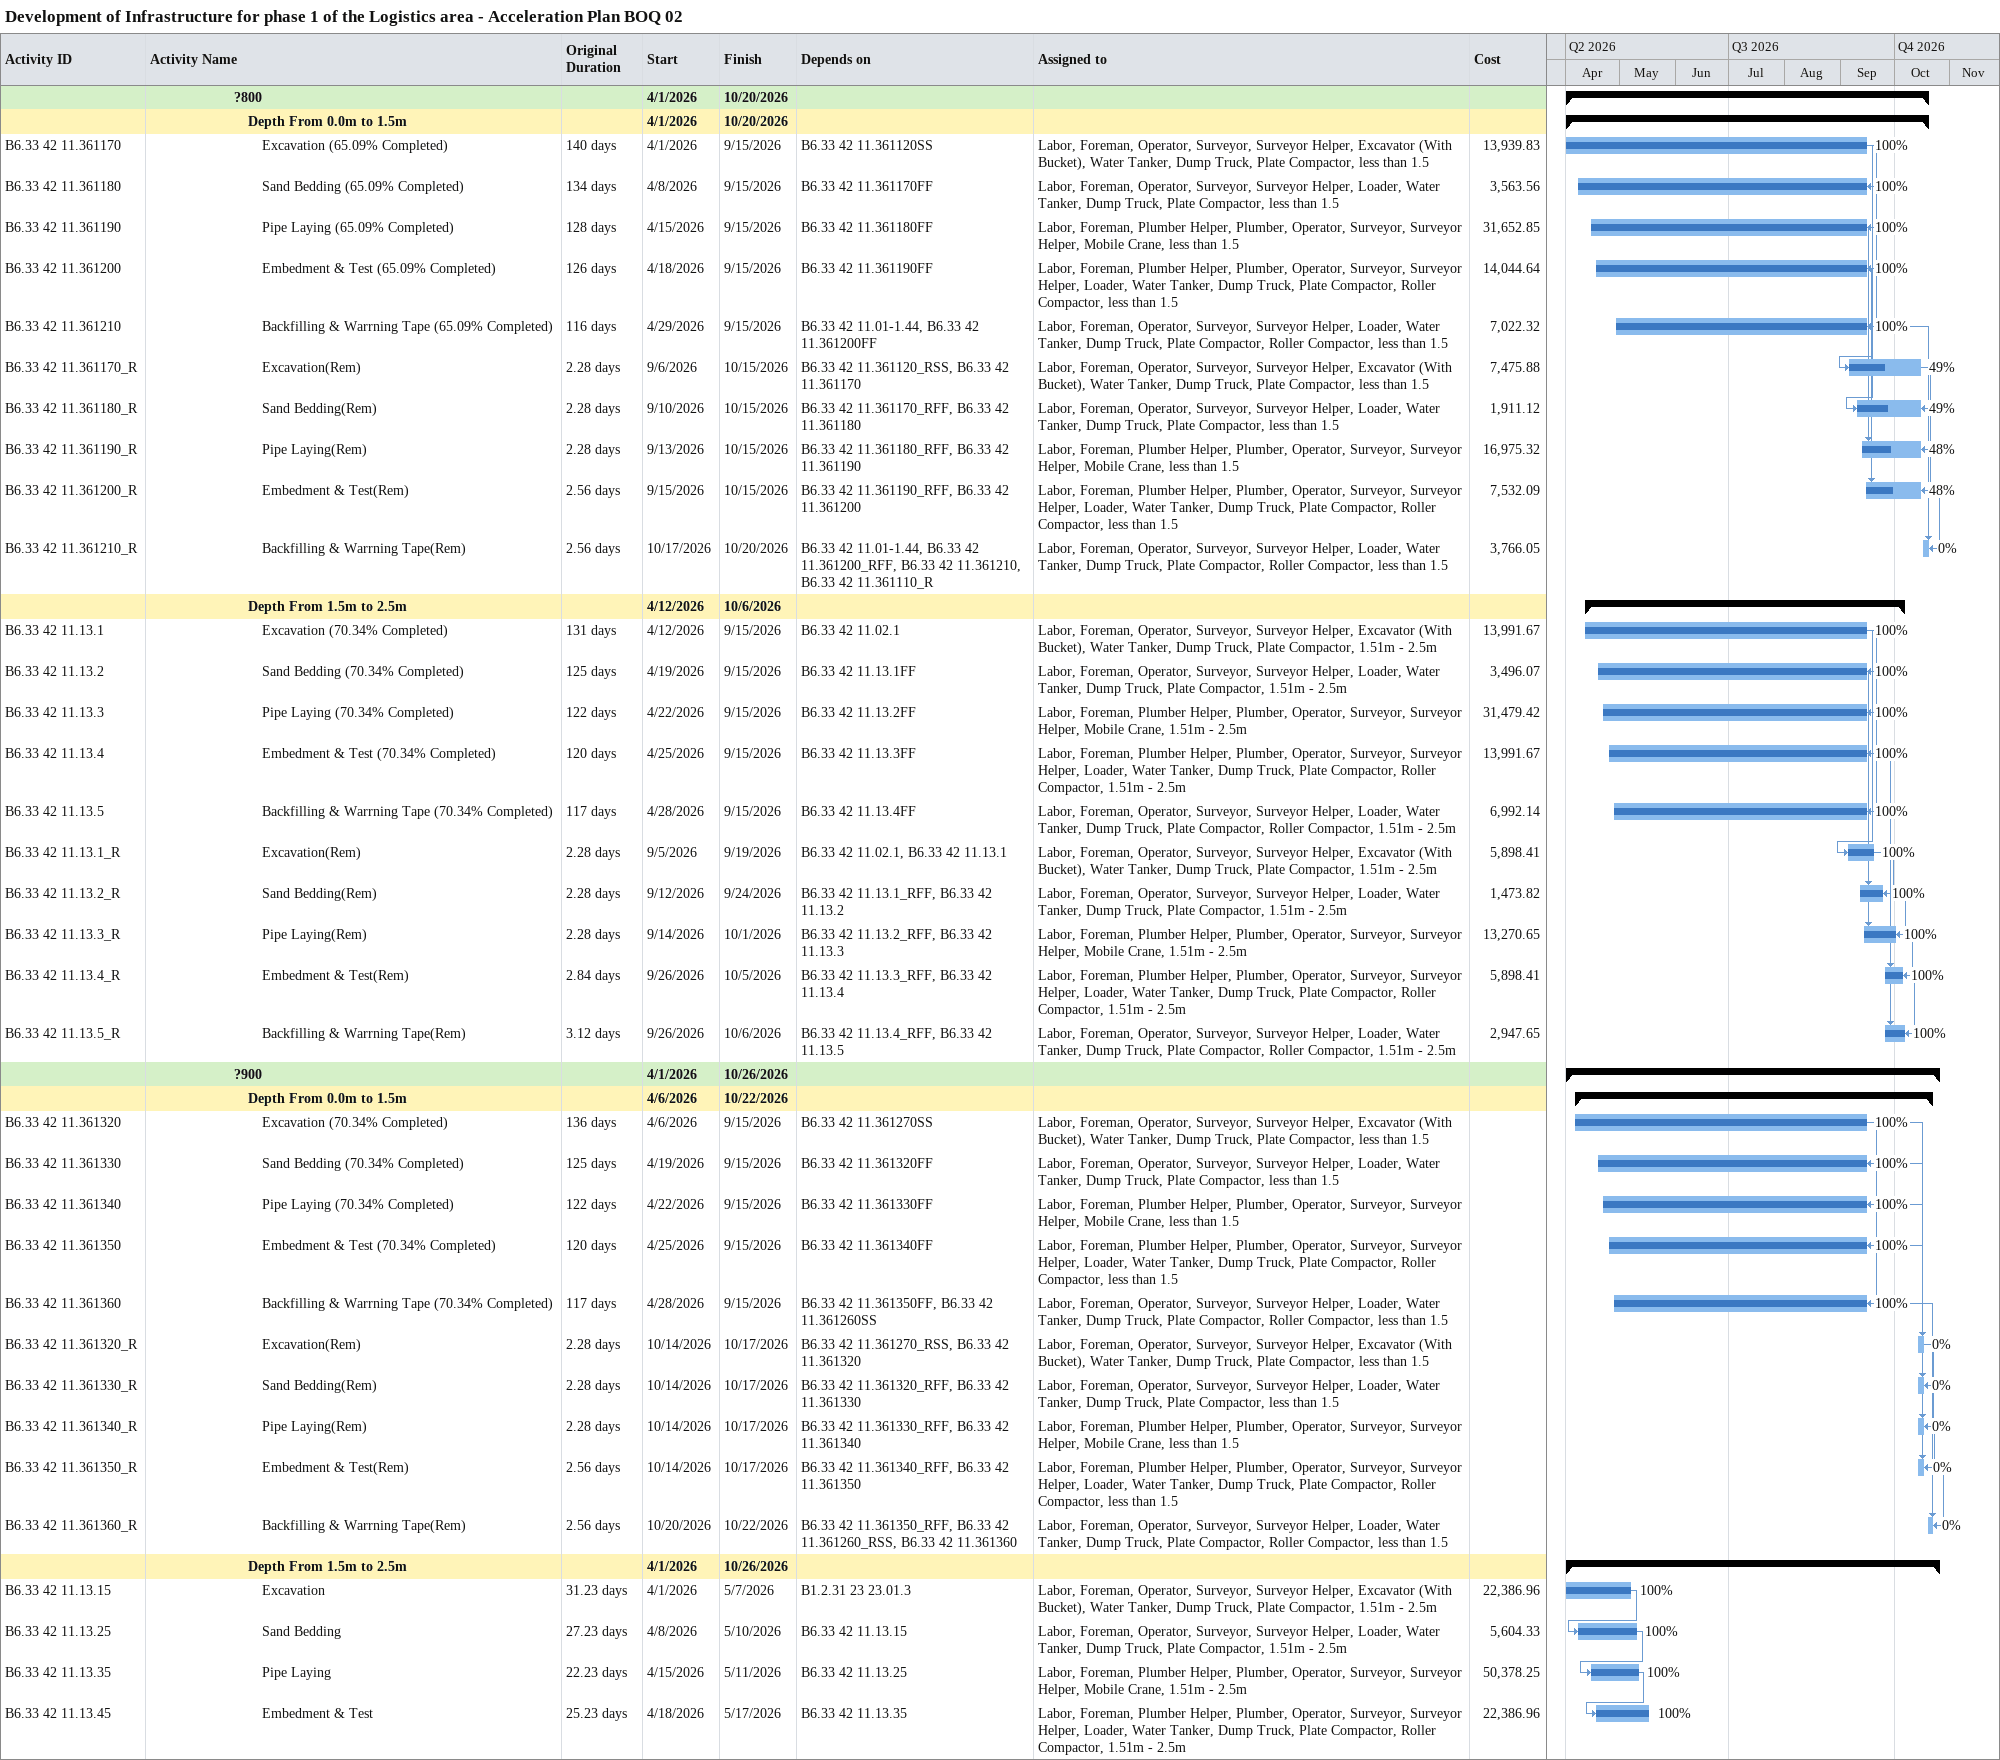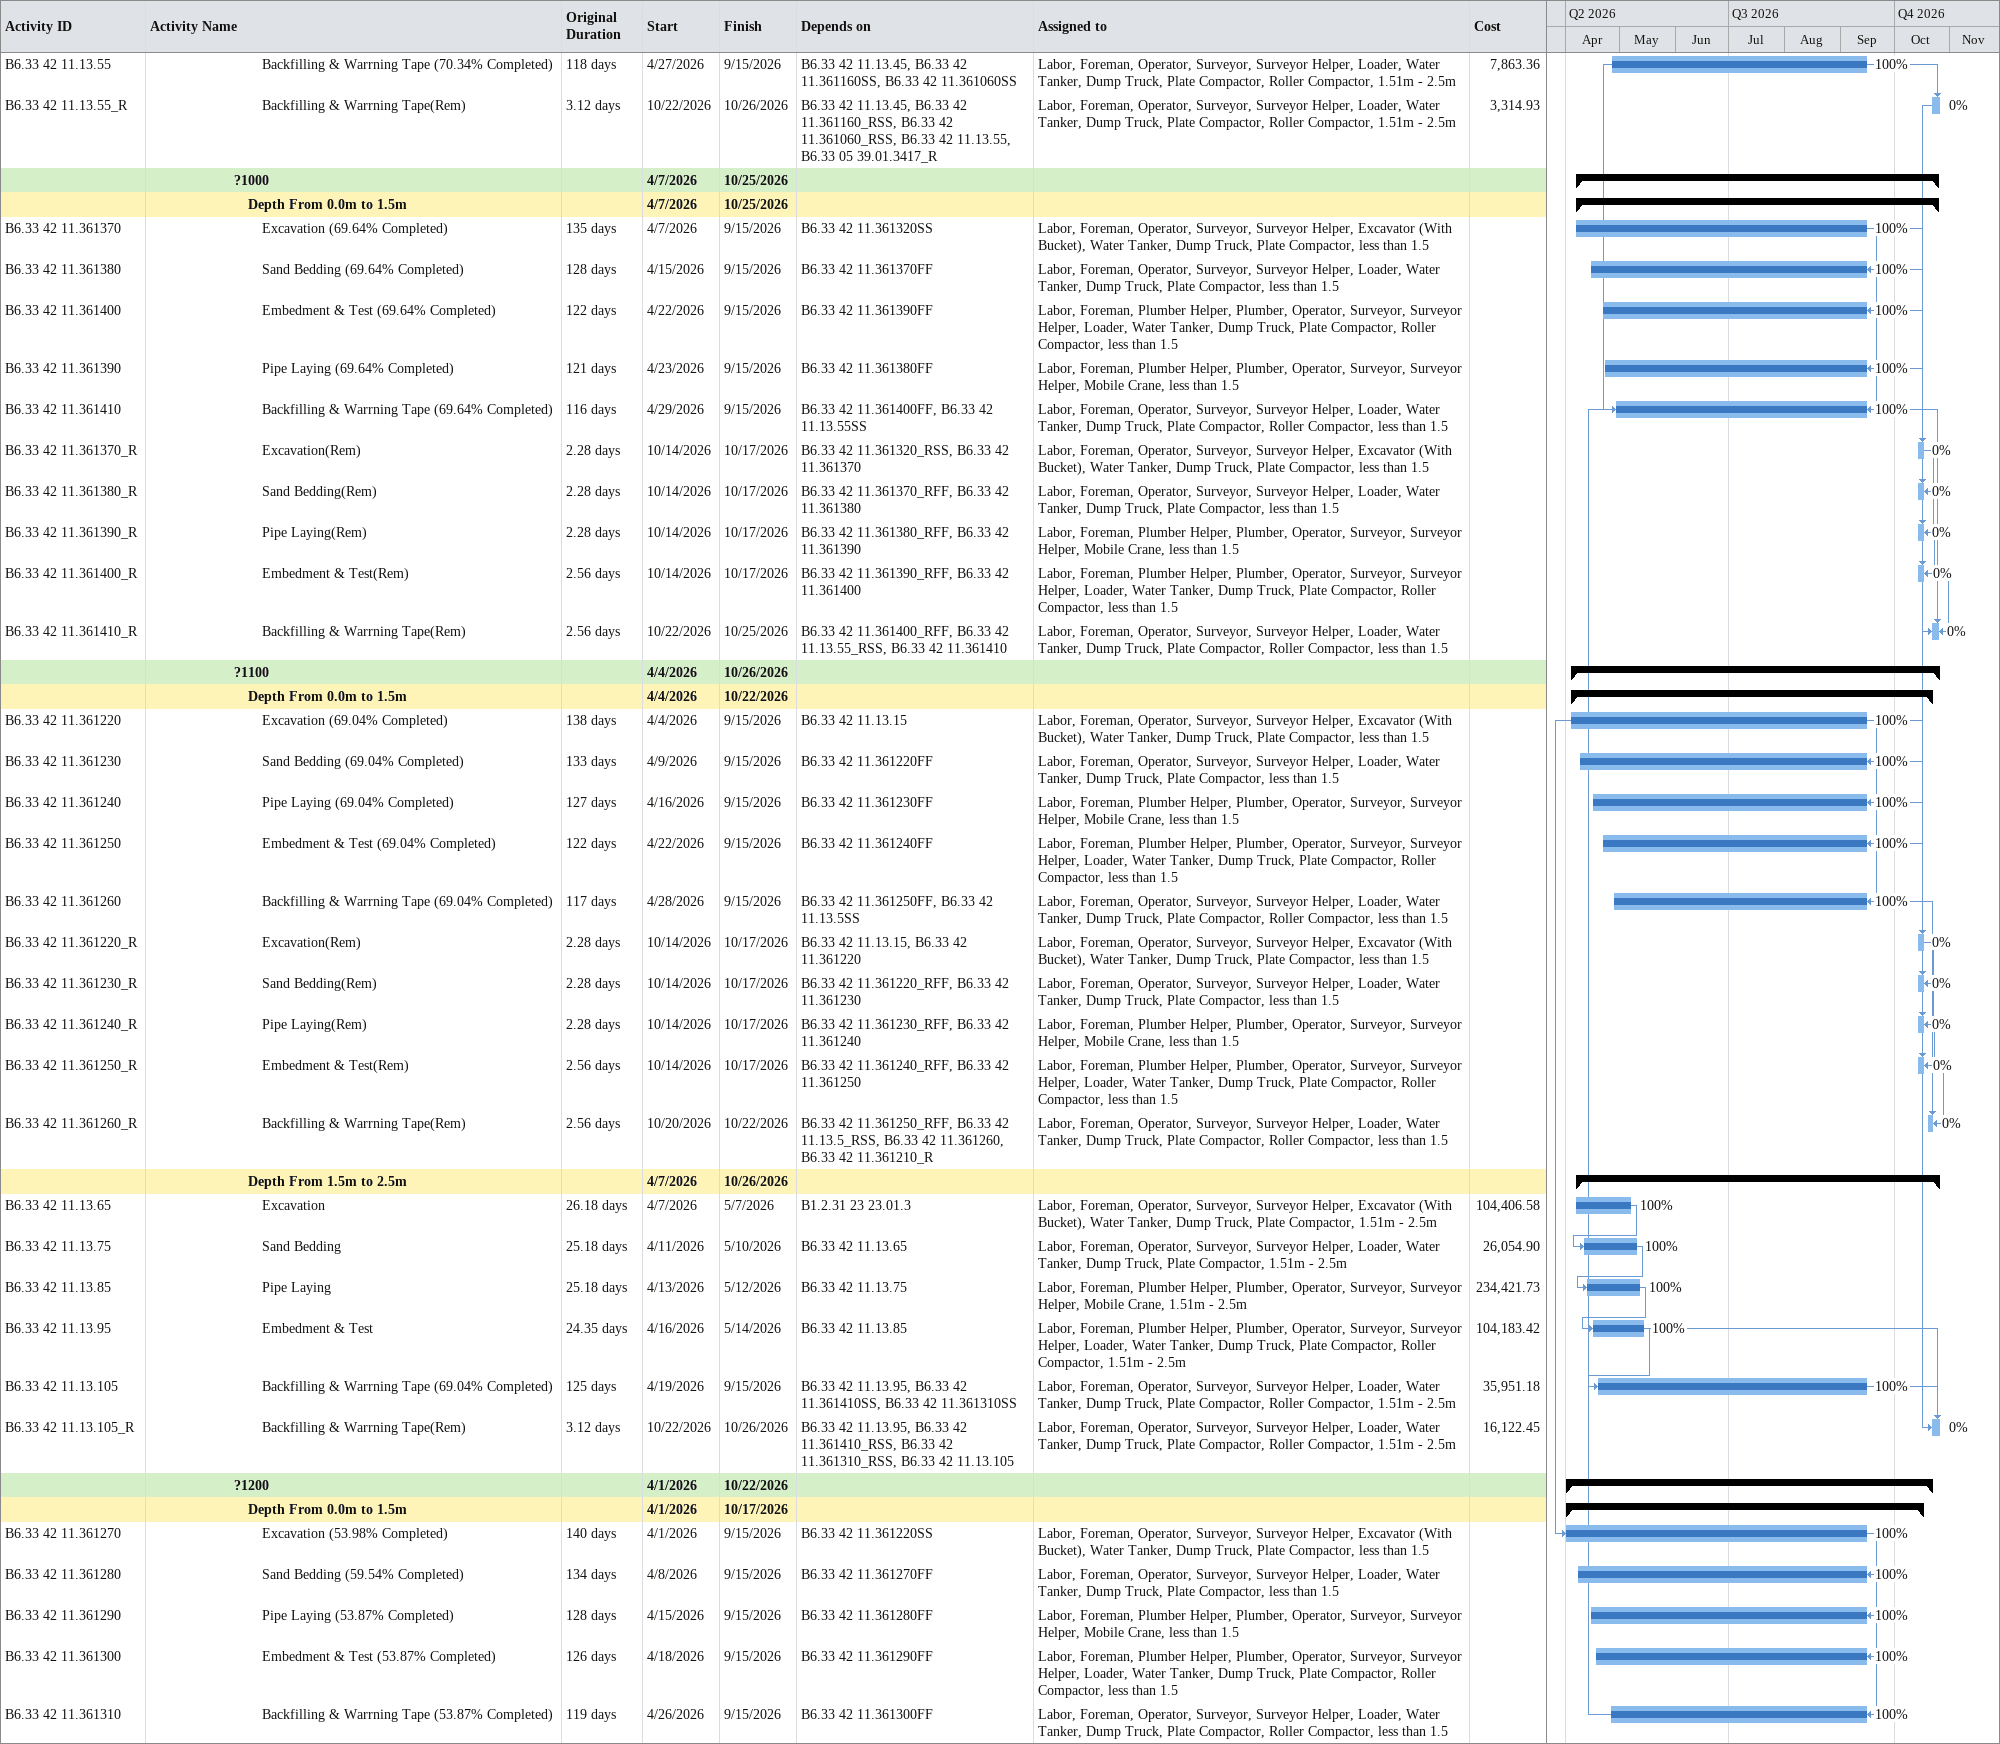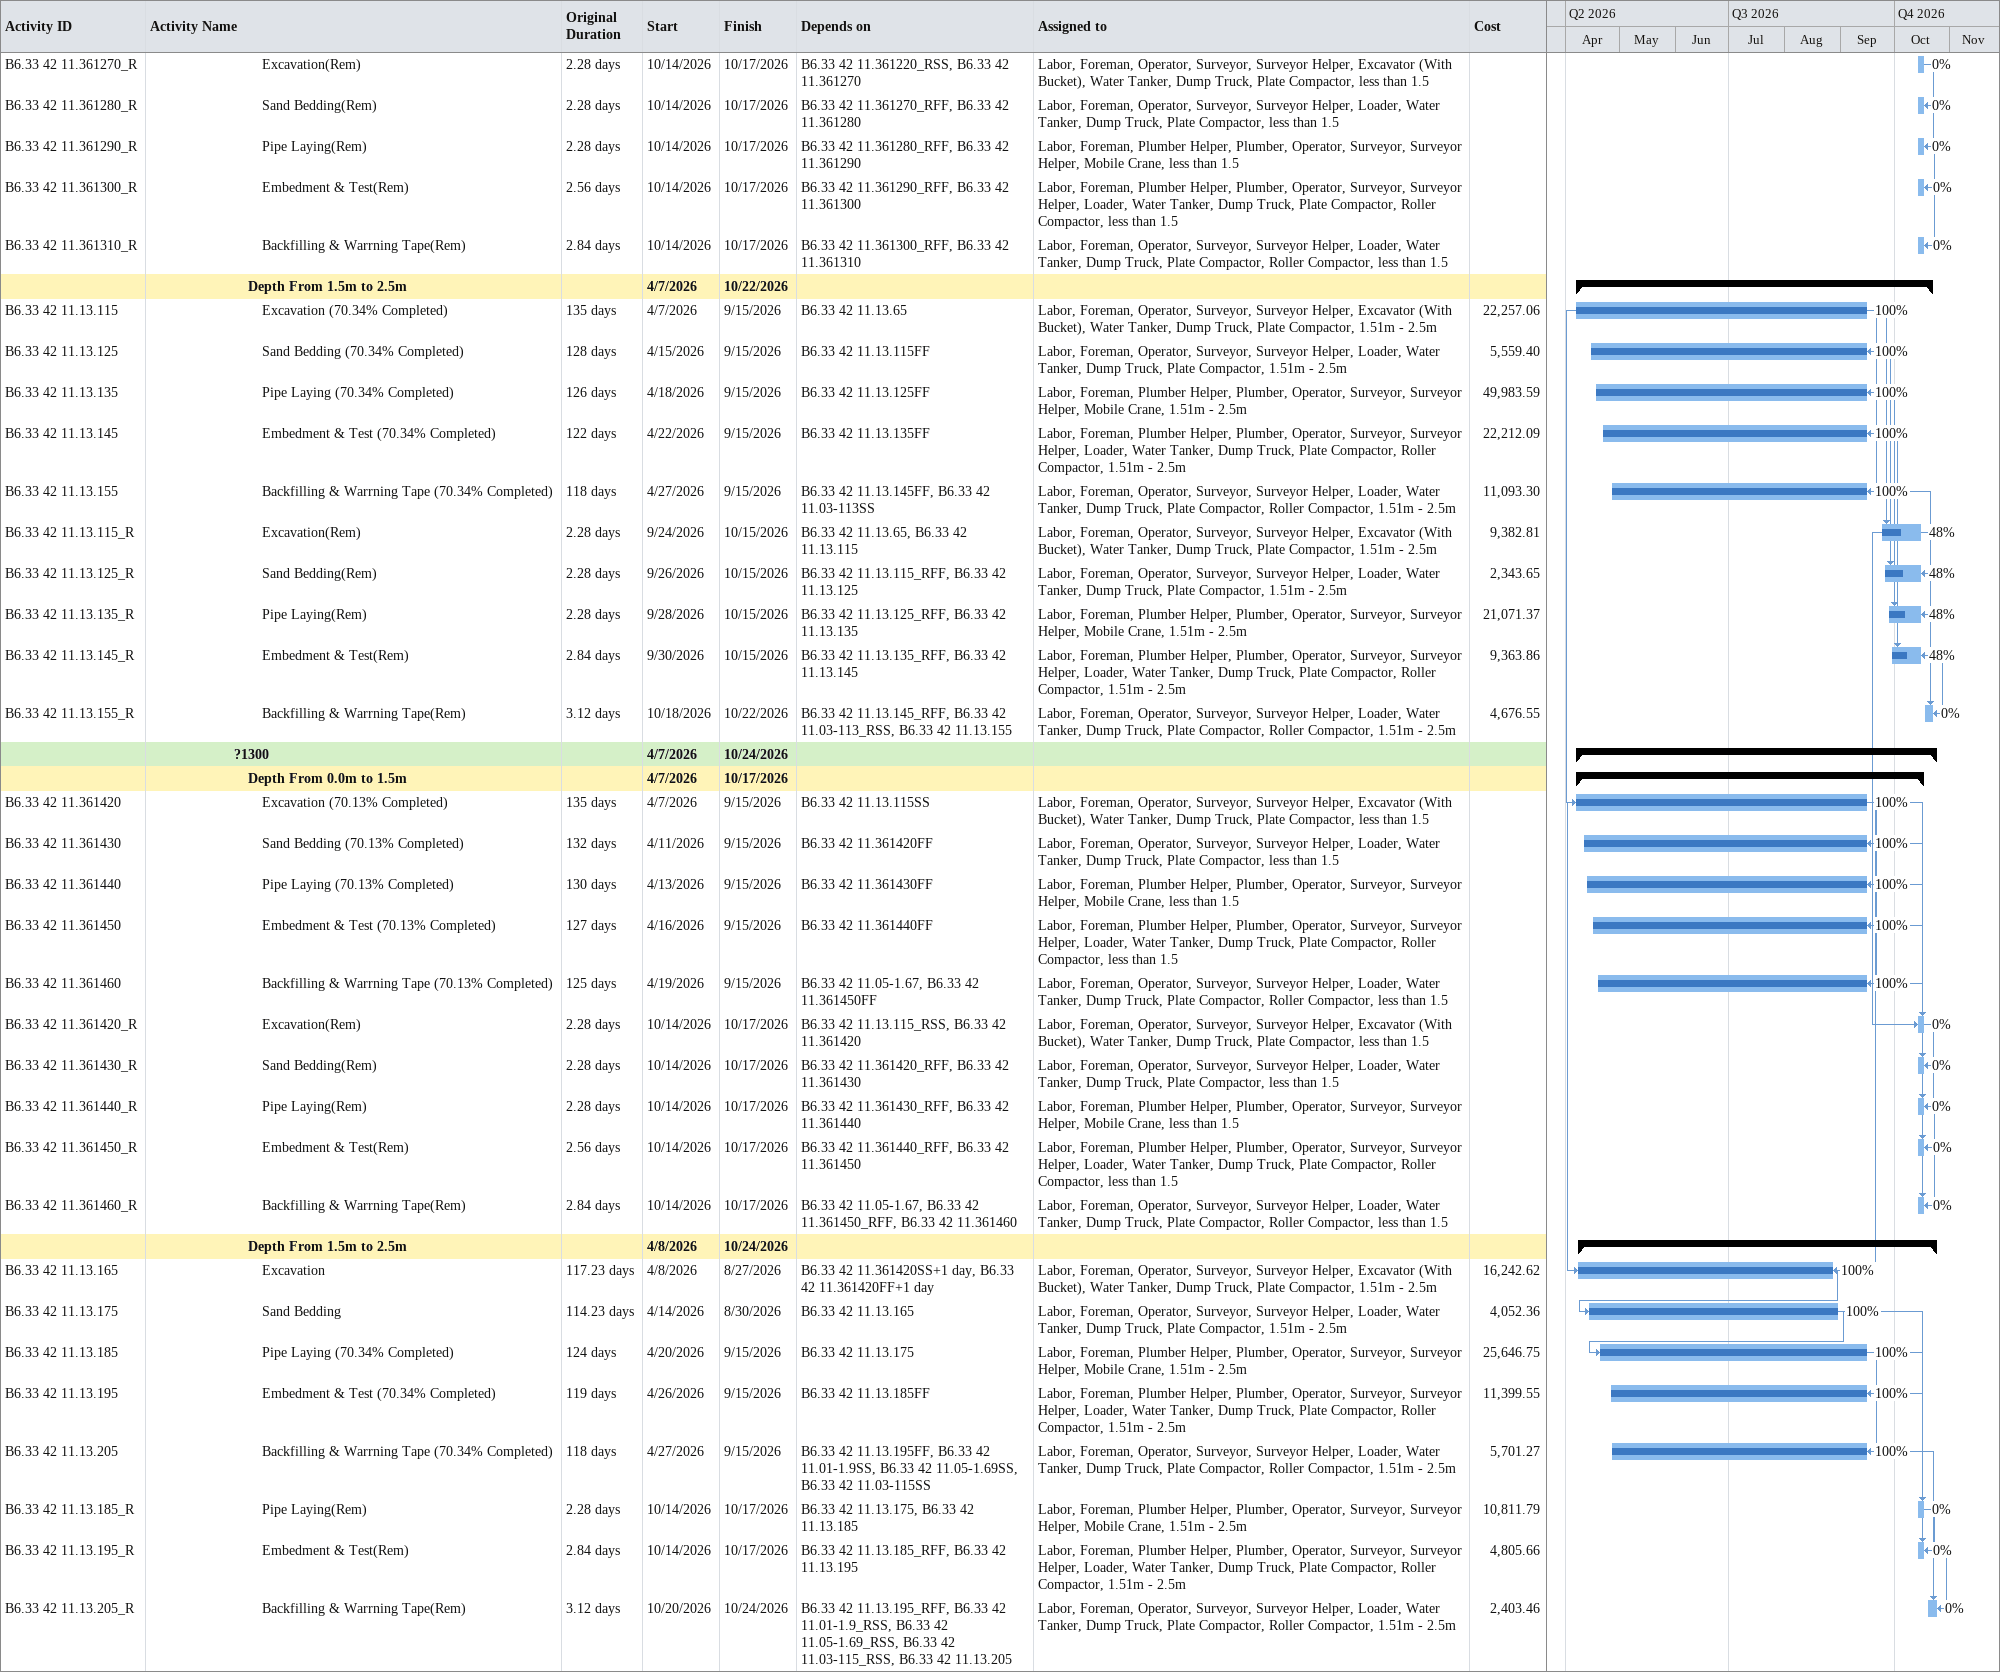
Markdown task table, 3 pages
Development of Infrastructure for phase 1 of the Logistics area - Acceleration Plan BOQ 02

| ID | Level | Task | Original duration | Start | Finish | Predecessors | Resources | % complete | Cost |
|---|---|---|---|---|---|---|---|---|---|
|  | 7 | **?800** |  | 2026-04-01 | 2026-10-20 |  |  |  |  |
|  | 8 | **Depth From 0.0m to 1.5m** |  | 2026-04-01 | 2026-10-20 |  |  |  |  |
| B6.33 42 11.361170 | 9 | Excavation (65.09% Completed) | 140d | 2026-04-01 | 2026-09-15 | B6.33 42 11.361120SS | Labor, Foreman, Operator, Surveyor, Surveyor Helper, Excavator (With Bucket), Water Tanker, Dump Truck, Plate Compactor, less than 1.5 | 100 | 13939.83 |
| B6.33 42 11.361180 | 9 | Sand Bedding (65.09% Completed) | 134d | 2026-04-08 | 2026-09-15 | B6.33 42 11.361170FF | Labor, Foreman, Operator, Surveyor, Surveyor Helper, Loader, Water Tanker, Dump Truck, Plate Compactor, less than 1.5 | 100 | 3563.56 |
| B6.33 42 11.361190 | 9 | Pipe Laying (65.09% Completed) | 128d | 2026-04-15 | 2026-09-15 | B6.33 42 11.361180FF | Labor, Foreman, Plumber Helper, Plumber, Operator, Surveyor, Surveyor Helper, Mobile Crane, less than 1.5 | 100 | 31652.85 |
| B6.33 42 11.361200 | 9 | Embedment & Test (65.09% Completed) | 126d | 2026-04-18 | 2026-09-15 | B6.33 42 11.361190FF | Labor, Foreman, Plumber Helper, Plumber, Operator, Surveyor, Surveyor Helper, Loader, Water Tanker, Dump Truck, Plate Compactor, Roller Compactor, less than 1.5 | 100 | 14044.64 |
| B6.33 42 11.361210 | 9 | Backfilling & Warrning Tape (65.09% Completed) | 116d | 2026-04-29 | 2026-09-15 | B6.33 42 11.01-1.44, B6.33 42 11.361200FF | Labor, Foreman, Operator, Surveyor, Surveyor Helper, Loader, Water Tanker, Dump Truck, Plate Compactor, Roller Compactor, less than 1.5 | 100 | 7022.32 |
| B6.33 42 11.361170_R | 9 | Excavation(Rem) | 2.28d | 2026-09-06 | 2026-10-15 | B6.33 42 11.361120_RSS, B6.33 42 11.361170 | Labor, Foreman, Operator, Surveyor, Surveyor Helper, Excavator (With Bucket), Water Tanker, Dump Truck, Plate Compactor, less than 1.5 | 49 | 7475.88 |
| B6.33 42 11.361180_R | 9 | Sand Bedding(Rem) | 2.28d | 2026-09-10 | 2026-10-15 | B6.33 42 11.361170_RFF, B6.33 42 11.361180 | Labor, Foreman, Operator, Surveyor, Surveyor Helper, Loader, Water Tanker, Dump Truck, Plate Compactor, less than 1.5 | 49 | 1911.12 |
| B6.33 42 11.361190_R | 9 | Pipe Laying(Rem) | 2.28d | 2026-09-13 | 2026-10-15 | B6.33 42 11.361180_RFF, B6.33 42 11.361190 | Labor, Foreman, Plumber Helper, Plumber, Operator, Surveyor, Surveyor Helper, Mobile Crane, less than 1.5 | 48 | 16975.32 |
| B6.33 42 11.361200_R | 9 | Embedment & Test(Rem) | 2.56d | 2026-09-15 | 2026-10-15 | B6.33 42 11.361190_RFF, B6.33 42 11.361200 | Labor, Foreman, Plumber Helper, Plumber, Operator, Surveyor, Surveyor Helper, Loader, Water Tanker, Dump Truck, Plate Compactor, Roller Compactor, less than 1.5 | 48 | 7532.09 |
| B6.33 42 11.361210_R | 9 | Backfilling & Warrning Tape(Rem) | 2.56d | 2026-10-17 | 2026-10-20 | B6.33 42 11.01-1.44, B6.33 42 11.361200_RFF, B6.33 42 11.361210, B6.33 42 11.361110_R | Labor, Foreman, Operator, Surveyor, Surveyor Helper, Loader, Water Tanker, Dump Truck, Plate Compactor, Roller Compactor, less than 1.5 | 0 | 3766.05 |
|  | 8 | **Depth From 1.5m to 2.5m** |  | 2026-04-12 | 2026-10-06 |  |  |  |  |
| B6.33 42 11.13.1 | 9 | Excavation (70.34% Completed) | 131d | 2026-04-12 | 2026-09-15 | B6.33 42 11.02.1 | Labor, Foreman, Operator, Surveyor, Surveyor Helper, Excavator (With Bucket), Water Tanker, Dump Truck, Plate Compactor, 1.51m - 2.5m | 100 | 13991.67 |
| B6.33 42 11.13.2 | 9 | Sand Bedding (70.34% Completed) | 125d | 2026-04-19 | 2026-09-15 | B6.33 42 11.13.1FF | Labor, Foreman, Operator, Surveyor, Surveyor Helper, Loader, Water Tanker, Dump Truck, Plate Compactor, 1.51m - 2.5m | 100 | 3496.07 |
| B6.33 42 11.13.3 | 9 | Pipe Laying (70.34% Completed) | 122d | 2026-04-22 | 2026-09-15 | B6.33 42 11.13.2FF | Labor, Foreman, Plumber Helper, Plumber, Operator, Surveyor, Surveyor Helper, Mobile Crane, 1.51m - 2.5m | 100 | 31479.42 |
| B6.33 42 11.13.4 | 9 | Embedment & Test (70.34% Completed) | 120d | 2026-04-25 | 2026-09-15 | B6.33 42 11.13.3FF | Labor, Foreman, Plumber Helper, Plumber, Operator, Surveyor, Surveyor Helper, Loader, Water Tanker, Dump Truck, Plate Compactor, Roller Compactor, 1.51m - 2.5m | 100 | 13991.67 |
| B6.33 42 11.13.5 | 9 | Backfilling & Warrning Tape (70.34% Completed) | 117d | 2026-04-28 | 2026-09-15 | B6.33 42 11.13.4FF | Labor, Foreman, Operator, Surveyor, Surveyor Helper, Loader, Water Tanker, Dump Truck, Plate Compactor, Roller Compactor, 1.51m - 2.5m | 100 | 6992.14 |
| B6.33 42 11.13.1_R | 9 | Excavation(Rem) | 2.28d | 2026-09-05 | 2026-09-19 | B6.33 42 11.02.1, B6.33 42 11.13.1 | Labor, Foreman, Operator, Surveyor, Surveyor Helper, Excavator (With Bucket), Water Tanker, Dump Truck, Plate Compactor, 1.51m - 2.5m | 100 | 5898.41 |
| B6.33 42 11.13.2_R | 9 | Sand Bedding(Rem) | 2.28d | 2026-09-12 | 2026-09-24 | B6.33 42 11.13.1_RFF, B6.33 42 11.13.2 | Labor, Foreman, Operator, Surveyor, Surveyor Helper, Loader, Water Tanker, Dump Truck, Plate Compactor, 1.51m - 2.5m | 100 | 1473.82 |
| B6.33 42 11.13.3_R | 9 | Pipe Laying(Rem) | 2.28d | 2026-09-14 | 2026-10-01 | B6.33 42 11.13.2_RFF, B6.33 42 11.13.3 | Labor, Foreman, Plumber Helper, Plumber, Operator, Surveyor, Surveyor Helper, Mobile Crane, 1.51m - 2.5m | 100 | 13270.65 |
| B6.33 42 11.13.4_R | 9 | Embedment & Test(Rem) | 2.84d | 2026-09-26 | 2026-10-05 | B6.33 42 11.13.3_RFF, B6.33 42 11.13.4 | Labor, Foreman, Plumber Helper, Plumber, Operator, Surveyor, Surveyor Helper, Loader, Water Tanker, Dump Truck, Plate Compactor, Roller Compactor, 1.51m - 2.5m | 100 | 5898.41 |
| B6.33 42 11.13.5_R | 9 | Backfilling & Warrning Tape(Rem) | 3.12d | 2026-09-26 | 2026-10-06 | B6.33 42 11.13.4_RFF, B6.33 42 11.13.5 | Labor, Foreman, Operator, Surveyor, Surveyor Helper, Loader, Water Tanker, Dump Truck, Plate Compactor, Roller Compactor, 1.51m - 2.5m | 100 | 2947.65 |
|  | 7 | **?900** |  | 2026-04-01 | 2026-10-26 |  |  |  |  |
|  | 8 | **Depth From 0.0m to 1.5m** |  | 2026-04-06 | 2026-10-22 |  |  |  |  |
| B6.33 42 11.361320 | 9 | Excavation (70.34% Completed) | 136d | 2026-04-06 | 2026-09-15 | B6.33 42 11.361270SS | Labor, Foreman, Operator, Surveyor, Surveyor Helper, Excavator (With Bucket), Water Tanker, Dump Truck, Plate Compactor, less than 1.5 | 100 |  |
| B6.33 42 11.361330 | 9 | Sand Bedding (70.34% Completed) | 125d | 2026-04-19 | 2026-09-15 | B6.33 42 11.361320FF | Labor, Foreman, Operator, Surveyor, Surveyor Helper, Loader, Water Tanker, Dump Truck, Plate Compactor, less than 1.5 | 100 |  |
| B6.33 42 11.361340 | 9 | Pipe Laying (70.34% Completed) | 122d | 2026-04-22 | 2026-09-15 | B6.33 42 11.361330FF | Labor, Foreman, Plumber Helper, Plumber, Operator, Surveyor, Surveyor Helper, Mobile Crane, less than 1.5 | 100 |  |
| B6.33 42 11.361350 | 9 | Embedment & Test (70.34% Completed) | 120d | 2026-04-25 | 2026-09-15 | B6.33 42 11.361340FF | Labor, Foreman, Plumber Helper, Plumber, Operator, Surveyor, Surveyor Helper, Loader, Water Tanker, Dump Truck, Plate Compactor, Roller Compactor, less than 1.5 | 100 |  |
| B6.33 42 11.361360 | 9 | Backfilling & Warrning Tape (70.34% Completed) | 117d | 2026-04-28 | 2026-09-15 | B6.33 42 11.361350FF, B6.33 42 11.361260SS | Labor, Foreman, Operator, Surveyor, Surveyor Helper, Loader, Water Tanker, Dump Truck, Plate Compactor, Roller Compactor, less than 1.5 | 100 |  |
| B6.33 42 11.361320_R | 9 | Excavation(Rem) | 2.28d | 2026-10-14 | 2026-10-17 | B6.33 42 11.361270_RSS, B6.33 42 11.361320 | Labor, Foreman, Operator, Surveyor, Surveyor Helper, Excavator (With Bucket), Water Tanker, Dump Truck, Plate Compactor, less than 1.5 | 0 |  |
| B6.33 42 11.361330_R | 9 | Sand Bedding(Rem) | 2.28d | 2026-10-14 | 2026-10-17 | B6.33 42 11.361320_RFF, B6.33 42 11.361330 | Labor, Foreman, Operator, Surveyor, Surveyor Helper, Loader, Water Tanker, Dump Truck, Plate Compactor, less than 1.5 | 0 |  |
| B6.33 42 11.361340_R | 9 | Pipe Laying(Rem) | 2.28d | 2026-10-14 | 2026-10-17 | B6.33 42 11.361330_RFF, B6.33 42 11.361340 | Labor, Foreman, Plumber Helper, Plumber, Operator, Surveyor, Surveyor Helper, Mobile Crane, less than 1.5 | 0 |  |
| B6.33 42 11.361350_R | 9 | Embedment & Test(Rem) | 2.56d | 2026-10-14 | 2026-10-17 | B6.33 42 11.361340_RFF, B6.33 42 11.361350 | Labor, Foreman, Plumber Helper, Plumber, Operator, Surveyor, Surveyor Helper, Loader, Water Tanker, Dump Truck, Plate Compactor, Roller Compactor, less than 1.5 | 0 |  |
| B6.33 42 11.361360_R | 9 | Backfilling & Warrning Tape(Rem) | 2.56d | 2026-10-20 | 2026-10-22 | B6.33 42 11.361350_RFF, B6.33 42 11.361260_RSS, B6.33 42 11.361360 | Labor, Foreman, Operator, Surveyor, Surveyor Helper, Loader, Water Tanker, Dump Truck, Plate Compactor, Roller Compactor, less than 1.5 | 0 |  |
|  | 8 | **Depth From 1.5m to 2.5m** |  | 2026-04-01 | 2026-10-26 |  |  |  |  |
| B6.33 42 11.13.15 | 9 | Excavation | 31.23d | 2026-04-01 | 2026-05-07 | B1.2.31 23 23.01.3 | Labor, Foreman, Operator, Surveyor, Surveyor Helper, Excavator (With Bucket), Water Tanker, Dump Truck, Plate Compactor, 1.51m - 2.5m | 100 | 22386.96 |
| B6.33 42 11.13.25 | 9 | Sand Bedding | 27.23d | 2026-04-08 | 2026-05-10 | B6.33 42 11.13.15 | Labor, Foreman, Operator, Surveyor, Surveyor Helper, Loader, Water Tanker, Dump Truck, Plate Compactor, 1.51m - 2.5m | 100 | 5604.33 |
| B6.33 42 11.13.35 | 9 | Pipe Laying | 22.23d | 2026-04-15 | 2026-05-11 | B6.33 42 11.13.25 | Labor, Foreman, Plumber Helper, Plumber, Operator, Surveyor, Surveyor Helper, Mobile Crane, 1.51m - 2.5m | 100 | 50378.25 |
| B6.33 42 11.13.45 | 9 | Embedment & Test | 25.23d | 2026-04-18 | 2026-05-17 | B6.33 42 11.13.35 | Labor, Foreman, Plumber Helper, Plumber, Operator, Surveyor, Surveyor Helper, Loader, Water Tanker, Dump Truck, Plate Compactor, Roller Compactor, 1.51m - 2.5m | 100 | 22386.96 |
| B6.33 42 11.13.55 | 9 | Backfilling & Warrning Tape (70.34% Completed) | 118d | 2026-04-27 | 2026-09-15 | B6.33 42 11.13.45, B6.33 42 11.361160SS, B6.33 42 11.361060SS | Labor, Foreman, Operator, Surveyor, Surveyor Helper, Loader, Water Tanker, Dump Truck, Plate Compactor, Roller Compactor, 1.51m - 2.5m | 100 | 7863.36 |
| B6.33 42 11.13.55_R | 9 | Backfilling & Warrning Tape(Rem) | 3.12d | 2026-10-22 | 2026-10-26 | B6.33 42 11.13.45, B6.33 42 11.361160_RSS, B6.33 42 11.361060_RSS, B6.33 42 11.13.55, B6.33 05 39.01.3417_R | Labor, Foreman, Operator, Surveyor, Surveyor Helper, Loader, Water Tanker, Dump Truck, Plate Compactor, Roller Compactor, 1.51m - 2.5m | 0 | 3314.93 |
|  | 7 | **?1000** |  | 2026-04-07 | 2026-10-25 |  |  |  |  |
|  | 8 | **Depth From 0.0m to 1.5m** |  | 2026-04-07 | 2026-10-25 |  |  |  |  |
| B6.33 42 11.361370 | 9 | Excavation (69.64% Completed) | 135d | 2026-04-07 | 2026-09-15 | B6.33 42 11.361320SS | Labor, Foreman, Operator, Surveyor, Surveyor Helper, Excavator (With Bucket), Water Tanker, Dump Truck, Plate Compactor, less than 1.5 | 100 |  |
| B6.33 42 11.361380 | 9 | Sand Bedding (69.64% Completed) | 128d | 2026-04-15 | 2026-09-15 | B6.33 42 11.361370FF | Labor, Foreman, Operator, Surveyor, Surveyor Helper, Loader, Water Tanker, Dump Truck, Plate Compactor, less than 1.5 | 100 |  |
| B6.33 42 11.361400 | 9 | Embedment & Test (69.64% Completed) | 122d | 2026-04-22 | 2026-09-15 | B6.33 42 11.361390FF | Labor, Foreman, Plumber Helper, Plumber, Operator, Surveyor, Surveyor Helper, Loader, Water Tanker, Dump Truck, Plate Compactor, Roller Compactor, less than 1.5 | 100 |  |
| B6.33 42 11.361390 | 9 | Pipe Laying (69.64% Completed) | 121d | 2026-04-23 | 2026-09-15 | B6.33 42 11.361380FF | Labor, Foreman, Plumber Helper, Plumber, Operator, Surveyor, Surveyor Helper, Mobile Crane, less than 1.5 | 100 |  |
| B6.33 42 11.361410 | 9 | Backfilling & Warrning Tape (69.64% Completed) | 116d | 2026-04-29 | 2026-09-15 | B6.33 42 11.361400FF, B6.33 42 11.13.55SS | Labor, Foreman, Operator, Surveyor, Surveyor Helper, Loader, Water Tanker, Dump Truck, Plate Compactor, Roller Compactor, less than 1.5 | 100 |  |
| B6.33 42 11.361370_R | 9 | Excavation(Rem) | 2.28d | 2026-10-14 | 2026-10-17 | B6.33 42 11.361320_RSS, B6.33 42 11.361370 | Labor, Foreman, Operator, Surveyor, Surveyor Helper, Excavator (With Bucket), Water Tanker, Dump Truck, Plate Compactor, less than 1.5 | 0 |  |
| B6.33 42 11.361380_R | 9 | Sand Bedding(Rem) | 2.28d | 2026-10-14 | 2026-10-17 | B6.33 42 11.361370_RFF, B6.33 42 11.361380 | Labor, Foreman, Operator, Surveyor, Surveyor Helper, Loader, Water Tanker, Dump Truck, Plate Compactor, less than 1.5 | 0 |  |
| B6.33 42 11.361390_R | 9 | Pipe Laying(Rem) | 2.28d | 2026-10-14 | 2026-10-17 | B6.33 42 11.361380_RFF, B6.33 42 11.361390 | Labor, Foreman, Plumber Helper, Plumber, Operator, Surveyor, Surveyor Helper, Mobile Crane, less than 1.5 | 0 |  |
| B6.33 42 11.361400_R | 9 | Embedment & Test(Rem) | 2.56d | 2026-10-14 | 2026-10-17 | B6.33 42 11.361390_RFF, B6.33 42 11.361400 | Labor, Foreman, Plumber Helper, Plumber, Operator, Surveyor, Surveyor Helper, Loader, Water Tanker, Dump Truck, Plate Compactor, Roller Compactor, less than 1.5 | 0 |  |
| B6.33 42 11.361410_R | 9 | Backfilling & Warrning Tape(Rem) | 2.56d | 2026-10-22 | 2026-10-25 | B6.33 42 11.361400_RFF, B6.33 42 11.13.55_RSS, B6.33 42 11.361410 | Labor, Foreman, Operator, Surveyor, Surveyor Helper, Loader, Water Tanker, Dump Truck, Plate Compactor, Roller Compactor, less than 1.5 | 0 |  |
|  | 7 | **?1100** |  | 2026-04-04 | 2026-10-26 |  |  |  |  |
|  | 8 | **Depth From 0.0m to 1.5m** |  | 2026-04-04 | 2026-10-22 |  |  |  |  |
| B6.33 42 11.361220 | 9 | Excavation (69.04% Completed) | 138d | 2026-04-04 | 2026-09-15 | B6.33 42 11.13.15 | Labor, Foreman, Operator, Surveyor, Surveyor Helper, Excavator (With Bucket), Water Tanker, Dump Truck, Plate Compactor, less than 1.5 | 100 |  |
| B6.33 42 11.361230 | 9 | Sand Bedding (69.04% Completed) | 133d | 2026-04-09 | 2026-09-15 | B6.33 42 11.361220FF | Labor, Foreman, Operator, Surveyor, Surveyor Helper, Loader, Water Tanker, Dump Truck, Plate Compactor, less than 1.5 | 100 |  |
| B6.33 42 11.361240 | 9 | Pipe Laying (69.04% Completed) | 127d | 2026-04-16 | 2026-09-15 | B6.33 42 11.361230FF | Labor, Foreman, Plumber Helper, Plumber, Operator, Surveyor, Surveyor Helper, Mobile Crane, less than 1.5 | 100 |  |
| B6.33 42 11.361250 | 9 | Embedment & Test (69.04% Completed) | 122d | 2026-04-22 | 2026-09-15 | B6.33 42 11.361240FF | Labor, Foreman, Plumber Helper, Plumber, Operator, Surveyor, Surveyor Helper, Loader, Water Tanker, Dump Truck, Plate Compactor, Roller Compactor, less than 1.5 | 100 |  |
| B6.33 42 11.361260 | 9 | Backfilling & Warrning Tape (69.04% Completed) | 117d | 2026-04-28 | 2026-09-15 | B6.33 42 11.361250FF, B6.33 42 11.13.5SS | Labor, Foreman, Operator, Surveyor, Surveyor Helper, Loader, Water Tanker, Dump Truck, Plate Compactor, Roller Compactor, less than 1.5 | 100 |  |
| B6.33 42 11.361220_R | 9 | Excavation(Rem) | 2.28d | 2026-10-14 | 2026-10-17 | B6.33 42 11.13.15, B6.33 42 11.361220 | Labor, Foreman, Operator, Surveyor, Surveyor Helper, Excavator (With Bucket), Water Tanker, Dump Truck, Plate Compactor, less than 1.5 | 0 |  |
| B6.33 42 11.361230_R | 9 | Sand Bedding(Rem) | 2.28d | 2026-10-14 | 2026-10-17 | B6.33 42 11.361220_RFF, B6.33 42 11.361230 | Labor, Foreman, Operator, Surveyor, Surveyor Helper, Loader, Water Tanker, Dump Truck, Plate Compactor, less than 1.5 | 0 |  |
| B6.33 42 11.361240_R | 9 | Pipe Laying(Rem) | 2.28d | 2026-10-14 | 2026-10-17 | B6.33 42 11.361230_RFF, B6.33 42 11.361240 | Labor, Foreman, Plumber Helper, Plumber, Operator, Surveyor, Surveyor Helper, Mobile Crane, less than 1.5 | 0 |  |
| B6.33 42 11.361250_R | 9 | Embedment & Test(Rem) | 2.56d | 2026-10-14 | 2026-10-17 | B6.33 42 11.361240_RFF, B6.33 42 11.361250 | Labor, Foreman, Plumber Helper, Plumber, Operator, Surveyor, Surveyor Helper, Loader, Water Tanker, Dump Truck, Plate Compactor, Roller Compactor, less than 1.5 | 0 |  |
| B6.33 42 11.361260_R | 9 | Backfilling & Warrning Tape(Rem) | 2.56d | 2026-10-20 | 2026-10-22 | B6.33 42 11.361250_RFF, B6.33 42 11.13.5_RSS, B6.33 42 11.361260, B6.33 42 11.361210_R | Labor, Foreman, Operator, Surveyor, Surveyor Helper, Loader, Water Tanker, Dump Truck, Plate Compactor, Roller Compactor, less than 1.5 | 0 |  |
|  | 8 | **Depth From 1.5m to 2.5m** |  | 2026-04-07 | 2026-10-26 |  |  |  |  |
| B6.33 42 11.13.65 | 9 | Excavation | 26.18d | 2026-04-07 | 2026-05-07 | B1.2.31 23 23.01.3 | Labor, Foreman, Operator, Surveyor, Surveyor Helper, Excavator (With Bucket), Water Tanker, Dump Truck, Plate Compactor, 1.51m - 2.5m | 100 | 104406.58 |
| B6.33 42 11.13.75 | 9 | Sand Bedding | 25.18d | 2026-04-11 | 2026-05-10 | B6.33 42 11.13.65 | Labor, Foreman, Operator, Surveyor, Surveyor Helper, Loader, Water Tanker, Dump Truck, Plate Compactor, 1.51m - 2.5m | 100 | 26054.90 |
| B6.33 42 11.13.85 | 9 | Pipe Laying | 25.18d | 2026-04-13 | 2026-05-12 | B6.33 42 11.13.75 | Labor, Foreman, Plumber Helper, Plumber, Operator, Surveyor, Surveyor Helper, Mobile Crane, 1.51m - 2.5m | 100 | 234421.73 |
| B6.33 42 11.13.95 | 9 | Embedment & Test | 24.35d | 2026-04-16 | 2026-05-14 | B6.33 42 11.13.85 | Labor, Foreman, Plumber Helper, Plumber, Operator, Surveyor, Surveyor Helper, Loader, Water Tanker, Dump Truck, Plate Compactor, Roller Compactor, 1.51m - 2.5m | 100 | 104183.42 |
| B6.33 42 11.13.105 | 9 | Backfilling & Warrning Tape (69.04% Completed) | 125d | 2026-04-19 | 2026-09-15 | B6.33 42 11.13.95, B6.33 42 11.361410SS, B6.33 42 11.361310SS | Labor, Foreman, Operator, Surveyor, Surveyor Helper, Loader, Water Tanker, Dump Truck, Plate Compactor, Roller Compactor, 1.51m - 2.5m | 100 | 35951.18 |
| B6.33 42 11.13.105_R | 9 | Backfilling & Warrning Tape(Rem) | 3.12d | 2026-10-22 | 2026-10-26 | B6.33 42 11.13.95, B6.33 42 11.361410_RSS, B6.33 42 11.361310_RSS, B6.33 42 11.13.105 | Labor, Foreman, Operator, Surveyor, Surveyor Helper, Loader, Water Tanker, Dump Truck, Plate Compactor, Roller Compactor, 1.51m - 2.5m | 0 | 16122.45 |
|  | 7 | **?1200** |  | 2026-04-01 | 2026-10-22 |  |  |  |  |
|  | 8 | **Depth From 0.0m to 1.5m** |  | 2026-04-01 | 2026-10-17 |  |  |  |  |
| B6.33 42 11.361270 | 9 | Excavation (53.98% Completed) | 140d | 2026-04-01 | 2026-09-15 | B6.33 42 11.361220SS | Labor, Foreman, Operator, Surveyor, Surveyor Helper, Excavator (With Bucket), Water Tanker, Dump Truck, Plate Compactor, less than 1.5 | 100 |  |
| B6.33 42 11.361280 | 9 | Sand Bedding (59.54% Completed) | 134d | 2026-04-08 | 2026-09-15 | B6.33 42 11.361270FF | Labor, Foreman, Operator, Surveyor, Surveyor Helper, Loader, Water Tanker, Dump Truck, Plate Compactor, less than 1.5 | 100 |  |
| B6.33 42 11.361290 | 9 | Pipe Laying (53.87% Completed) | 128d | 2026-04-15 | 2026-09-15 | B6.33 42 11.361280FF | Labor, Foreman, Plumber Helper, Plumber, Operator, Surveyor, Surveyor Helper, Mobile Crane, less than 1.5 | 100 |  |
| B6.33 42 11.361300 | 9 | Embedment & Test (53.87% Completed) | 126d | 2026-04-18 | 2026-09-15 | B6.33 42 11.361290FF | Labor, Foreman, Plumber Helper, Plumber, Operator, Surveyor, Surveyor Helper, Loader, Water Tanker, Dump Truck, Plate Compactor, Roller Compactor, less than 1.5 | 100 |  |
| B6.33 42 11.361310 | 9 | Backfilling & Warrning Tape (53.87% Completed) | 119d | 2026-04-26 | 2026-09-15 | B6.33 42 11.361300FF | Labor, Foreman, Operator, Surveyor, Surveyor Helper, Loader, Water Tanker, Dump Truck, Plate Compactor, Roller Compactor, less than 1.5 | 100 |  |
| B6.33 42 11.361270_R | 9 | Excavation(Rem) | 2.28d | 2026-10-14 | 2026-10-17 | B6.33 42 11.361220_RSS, B6.33 42 11.361270 | Labor, Foreman, Operator, Surveyor, Surveyor Helper, Excavator (With Bucket), Water Tanker, Dump Truck, Plate Compactor, less than 1.5 | 0 |  |
| B6.33 42 11.361280_R | 9 | Sand Bedding(Rem) | 2.28d | 2026-10-14 | 2026-10-17 | B6.33 42 11.361270_RFF, B6.33 42 11.361280 | Labor, Foreman, Operator, Surveyor, Surveyor Helper, Loader, Water Tanker, Dump Truck, Plate Compactor, less than 1.5 | 0 |  |
| B6.33 42 11.361290_R | 9 | Pipe Laying(Rem) | 2.28d | 2026-10-14 | 2026-10-17 | B6.33 42 11.361280_RFF, B6.33 42 11.361290 | Labor, Foreman, Plumber Helper, Plumber, Operator, Surveyor, Surveyor Helper, Mobile Crane, less than 1.5 | 0 |  |
| B6.33 42 11.361300_R | 9 | Embedment & Test(Rem) | 2.56d | 2026-10-14 | 2026-10-17 | B6.33 42 11.361290_RFF, B6.33 42 11.361300 | Labor, Foreman, Plumber Helper, Plumber, Operator, Surveyor, Surveyor Helper, Loader, Water Tanker, Dump Truck, Plate Compactor, Roller Compactor, less than 1.5 | 0 |  |
| B6.33 42 11.361310_R | 9 | Backfilling & Warrning Tape(Rem) | 2.84d | 2026-10-14 | 2026-10-17 | B6.33 42 11.361300_RFF, B6.33 42 11.361310 | Labor, Foreman, Operator, Surveyor, Surveyor Helper, Loader, Water Tanker, Dump Truck, Plate Compactor, Roller Compactor, less than 1.5 | 0 |  |
|  | 8 | **Depth From 1.5m to 2.5m** |  | 2026-04-07 | 2026-10-22 |  |  |  |  |
| B6.33 42 11.13.115 | 9 | Excavation (70.34% Completed) | 135d | 2026-04-07 | 2026-09-15 | B6.33 42 11.13.65 | Labor, Foreman, Operator, Surveyor, Surveyor Helper, Excavator (With Bucket), Water Tanker, Dump Truck, Plate Compactor, 1.51m - 2.5m | 100 | 22257.06 |
| B6.33 42 11.13.125 | 9 | Sand Bedding (70.34% Completed) | 128d | 2026-04-15 | 2026-09-15 | B6.33 42 11.13.115FF | Labor, Foreman, Operator, Surveyor, Surveyor Helper, Loader, Water Tanker, Dump Truck, Plate Compactor, 1.51m - 2.5m | 100 | 5559.40 |
| B6.33 42 11.13.135 | 9 | Pipe Laying (70.34% Completed) | 126d | 2026-04-18 | 2026-09-15 | B6.33 42 11.13.125FF | Labor, Foreman, Plumber Helper, Plumber, Operator, Surveyor, Surveyor Helper, Mobile Crane, 1.51m - 2.5m | 100 | 49983.59 |
| B6.33 42 11.13.145 | 9 | Embedment & Test (70.34% Completed) | 122d | 2026-04-22 | 2026-09-15 | B6.33 42 11.13.135FF | Labor, Foreman, Plumber Helper, Plumber, Operator, Surveyor, Surveyor Helper, Loader, Water Tanker, Dump Truck, Plate Compactor, Roller Compactor, 1.51m - 2.5m | 100 | 22212.09 |
| B6.33 42 11.13.155 | 9 | Backfilling & Warrning Tape (70.34% Completed) | 118d | 2026-04-27 | 2026-09-15 | B6.33 42 11.13.145FF, B6.33 42 11.03-113SS | Labor, Foreman, Operator, Surveyor, Surveyor Helper, Loader, Water Tanker, Dump Truck, Plate Compactor, Roller Compactor, 1.51m - 2.5m | 100 | 11093.30 |
| B6.33 42 11.13.115_R | 9 | Excavation(Rem) | 2.28d | 2026-09-24 | 2026-10-15 | B6.33 42 11.13.65, B6.33 42 11.13.115 | Labor, Foreman, Operator, Surveyor, Surveyor Helper, Excavator (With Bucket), Water Tanker, Dump Truck, Plate Compactor, 1.51m - 2.5m | 48 | 9382.81 |
| B6.33 42 11.13.125_R | 9 | Sand Bedding(Rem) | 2.28d | 2026-09-26 | 2026-10-15 | B6.33 42 11.13.115_RFF, B6.33 42 11.13.125 | Labor, Foreman, Operator, Surveyor, Surveyor Helper, Loader, Water Tanker, Dump Truck, Plate Compactor, 1.51m - 2.5m | 48 | 2343.65 |
| B6.33 42 11.13.135_R | 9 | Pipe Laying(Rem) | 2.28d | 2026-09-28 | 2026-10-15 | B6.33 42 11.13.125_RFF, B6.33 42 11.13.135 | Labor, Foreman, Plumber Helper, Plumber, Operator, Surveyor, Surveyor Helper, Mobile Crane, 1.51m - 2.5m | 48 | 21071.37 |
| B6.33 42 11.13.145_R | 9 | Embedment & Test(Rem) | 2.84d | 2026-09-30 | 2026-10-15 | B6.33 42 11.13.135_RFF, B6.33 42 11.13.145 | Labor, Foreman, Plumber Helper, Plumber, Operator, Surveyor, Surveyor Helper, Loader, Water Tanker, Dump Truck, Plate Compactor, Roller Compactor, 1.51m - 2.5m | 48 | 9363.86 |
| B6.33 42 11.13.155_R | 9 | Backfilling & Warrning Tape(Rem) | 3.12d | 2026-10-18 | 2026-10-22 | B6.33 42 11.13.145_RFF, B6.33 42 11.03-113_RSS, B6.33 42 11.13.155 | Labor, Foreman, Operator, Surveyor, Surveyor Helper, Loader, Water Tanker, Dump Truck, Plate Compactor, Roller Compactor, 1.51m - 2.5m | 0 | 4676.55 |
|  | 7 | **?1300** |  | 2026-04-07 | 2026-10-24 |  |  |  |  |
|  | 8 | **Depth From 0.0m to 1.5m** |  | 2026-04-07 | 2026-10-17 |  |  |  |  |
| B6.33 42 11.361420 | 9 | Excavation (70.13% Completed) | 135d | 2026-04-07 | 2026-09-15 | B6.33 42 11.13.115SS | Labor, Foreman, Operator, Surveyor, Surveyor Helper, Excavator (With Bucket), Water Tanker, Dump Truck, Plate Compactor, less than 1.5 | 100 |  |
| B6.33 42 11.361430 | 9 | Sand Bedding (70.13% Completed) | 132d | 2026-04-11 | 2026-09-15 | B6.33 42 11.361420FF | Labor, Foreman, Operator, Surveyor, Surveyor Helper, Loader, Water Tanker, Dump Truck, Plate Compactor, less than 1.5 | 100 |  |
| B6.33 42 11.361440 | 9 | Pipe Laying (70.13% Completed) | 130d | 2026-04-13 | 2026-09-15 | B6.33 42 11.361430FF | Labor, Foreman, Plumber Helper, Plumber, Operator, Surveyor, Surveyor Helper, Mobile Crane, less than 1.5 | 100 |  |
| B6.33 42 11.361450 | 9 | Embedment & Test (70.13% Completed) | 127d | 2026-04-16 | 2026-09-15 | B6.33 42 11.361440FF | Labor, Foreman, Plumber Helper, Plumber, Operator, Surveyor, Surveyor Helper, Loader, Water Tanker, Dump Truck, Plate Compactor, Roller Compactor, less than 1.5 | 100 |  |
| B6.33 42 11.361460 | 9 | Backfilling & Warrning Tape (70.13% Completed) | 125d | 2026-04-19 | 2026-09-15 | B6.33 42 11.05-1.67, B6.33 42 11.361450FF | Labor, Foreman, Operator, Surveyor, Surveyor Helper, Loader, Water Tanker, Dump Truck, Plate Compactor, Roller Compactor, less than 1.5 | 100 |  |
| B6.33 42 11.361420_R | 9 | Excavation(Rem) | 2.28d | 2026-10-14 | 2026-10-17 | B6.33 42 11.13.115_RSS, B6.33 42 11.361420 | Labor, Foreman, Operator, Surveyor, Surveyor Helper, Excavator (With Bucket), Water Tanker, Dump Truck, Plate Compactor, less than 1.5 | 0 |  |
| B6.33 42 11.361430_R | 9 | Sand Bedding(Rem) | 2.28d | 2026-10-14 | 2026-10-17 | B6.33 42 11.361420_RFF, B6.33 42 11.361430 | Labor, Foreman, Operator, Surveyor, Surveyor Helper, Loader, Water Tanker, Dump Truck, Plate Compactor, less than 1.5 | 0 |  |
| B6.33 42 11.361440_R | 9 | Pipe Laying(Rem) | 2.28d | 2026-10-14 | 2026-10-17 | B6.33 42 11.361430_RFF, B6.33 42 11.361440 | Labor, Foreman, Plumber Helper, Plumber, Operator, Surveyor, Surveyor Helper, Mobile Crane, less than 1.5 | 0 |  |
| B6.33 42 11.361450_R | 9 | Embedment & Test(Rem) | 2.56d | 2026-10-14 | 2026-10-17 | B6.33 42 11.361440_RFF, B6.33 42 11.361450 | Labor, Foreman, Plumber Helper, Plumber, Operator, Surveyor, Surveyor Helper, Loader, Water Tanker, Dump Truck, Plate Compactor, Roller Compactor, less than 1.5 | 0 |  |
| B6.33 42 11.361460_R | 9 | Backfilling & Warrning Tape(Rem) | 2.84d | 2026-10-14 | 2026-10-17 | B6.33 42 11.05-1.67, B6.33 42 11.361450_RFF, B6.33 42 11.361460 | Labor, Foreman, Operator, Surveyor, Surveyor Helper, Loader, Water Tanker, Dump Truck, Plate Compactor, Roller Compactor, less than 1.5 | 0 |  |
|  | 8 | **Depth From 1.5m to 2.5m** |  | 2026-04-08 | 2026-10-24 |  |  |  |  |
| B6.33 42 11.13.165 | 9 | Excavation | 117.23d | 2026-04-08 | 2026-08-27 | B6.33 42 11.361420SS+1d, B6.33 42 11.361420FF+1d | Labor, Foreman, Operator, Surveyor, Surveyor Helper, Excavator (With Bucket), Water Tanker, Dump Truck, Plate Compactor, 1.51m - 2.5m | 100 | 16242.62 |
| B6.33 42 11.13.175 | 9 | Sand Bedding | 114.23d | 2026-04-14 | 2026-08-30 | B6.33 42 11.13.165 | Labor, Foreman, Operator, Surveyor, Surveyor Helper, Loader, Water Tanker, Dump Truck, Plate Compactor, 1.51m - 2.5m | 100 | 4052.36 |
| B6.33 42 11.13.185 | 9 | Pipe Laying (70.34% Completed) | 124d | 2026-04-20 | 2026-09-15 | B6.33 42 11.13.175 | Labor, Foreman, Plumber Helper, Plumber, Operator, Surveyor, Surveyor Helper, Mobile Crane, 1.51m - 2.5m | 100 | 25646.75 |
| B6.33 42 11.13.195 | 9 | Embedment & Test (70.34% Completed) | 119d | 2026-04-26 | 2026-09-15 | B6.33 42 11.13.185FF | Labor, Foreman, Plumber Helper, Plumber, Operator, Surveyor, Surveyor Helper, Loader, Water Tanker, Dump Truck, Plate Compactor, Roller Compactor, 1.51m - 2.5m | 100 | 11399.55 |
| B6.33 42 11.13.205 | 9 | Backfilling & Warrning Tape (70.34% Completed) | 118d | 2026-04-27 | 2026-09-15 | B6.33 42 11.13.195FF, B6.33 42 11.01-1.9SS, B6.33 42 11.05-1.69SS, B6.33 42 11.03-115SS | Labor, Foreman, Operator, Surveyor, Surveyor Helper, Loader, Water Tanker, Dump Truck, Plate Compactor, Roller Compactor, 1.51m - 2.5m | 100 | 5701.27 |
| B6.33 42 11.13.185_R | 9 | Pipe Laying(Rem) | 2.28d | 2026-10-14 | 2026-10-17 | B6.33 42 11.13.175, B6.33 42 11.13.185 | Labor, Foreman, Plumber Helper, Plumber, Operator, Surveyor, Surveyor Helper, Mobile Crane, 1.51m - 2.5m | 0 | 10811.79 |
| B6.33 42 11.13.195_R | 9 | Embedment & Test(Rem) | 2.84d | 2026-10-14 | 2026-10-17 | B6.33 42 11.13.185_RFF, B6.33 42 11.13.195 | Labor, Foreman, Plumber Helper, Plumber, Operator, Surveyor, Surveyor Helper, Loader, Water Tanker, Dump Truck, Plate Compactor, Roller Compactor, 1.51m - 2.5m | 0 | 4805.66 |
| B6.33 42 11.13.205_R | 9 | Backfilling & Warrning Tape(Rem) | 3.12d | 2026-10-20 | 2026-10-24 | B6.33 42 11.13.195_RFF, B6.33 42 11.01-1.9_RSS, B6.33 42 11.05-1.69_RSS, B6.33 42 11.03-115_RSS, B6.33 42 11.13.205 | Labor, Foreman, Operator, Surveyor, Surveyor Helper, Loader, Water Tanker, Dump Truck, Plate Compactor, Roller Compactor, 1.51m - 2.5m | 0 | 2403.46 |
